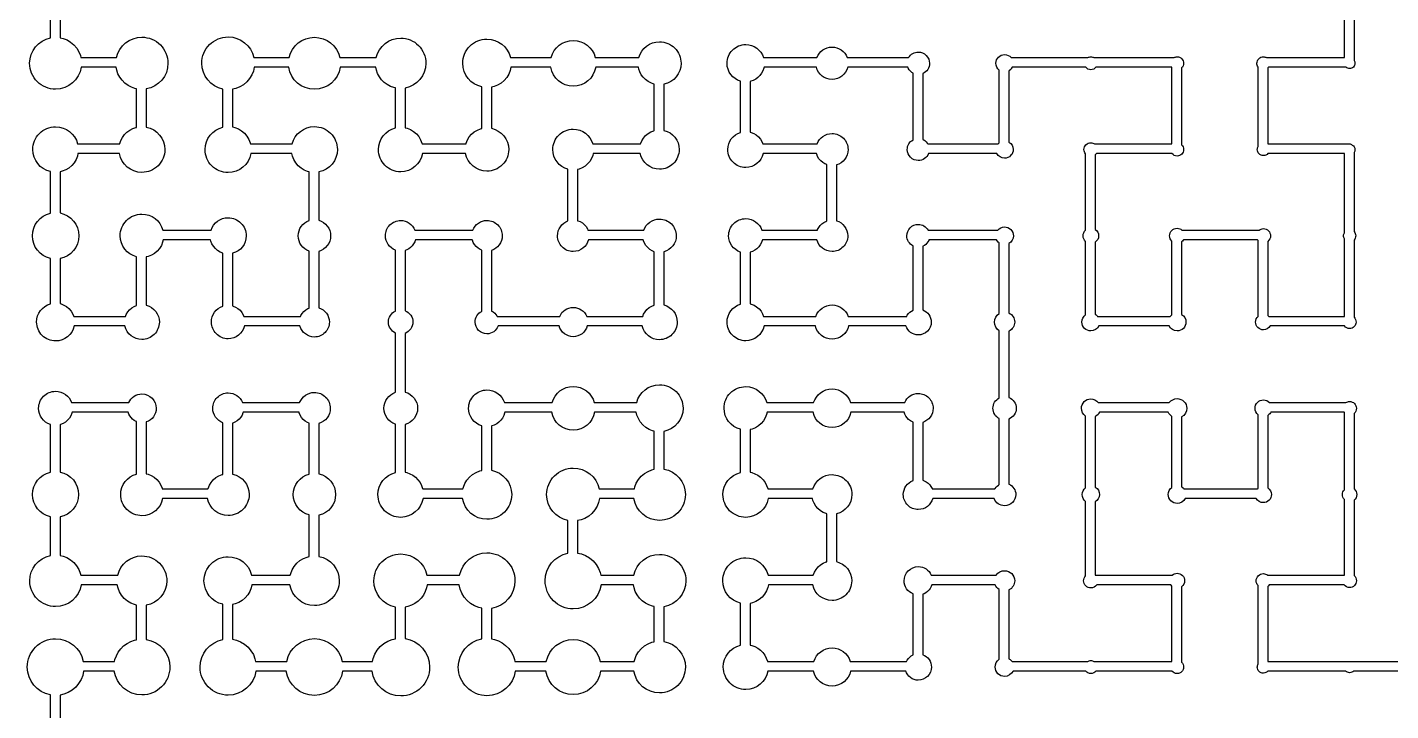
# Model space of a CAD drawing. Extents: x 0.02 to 7.98, y 0.02 to 7.98.
# Drawn here: x 4.022 to 5.998, y 3.998 to 4.988 of the extents above; entities that cross this region are included whole.
import ezdxf

# ---------------------------------------------------------------- set-up
doc = ezdxf.new("R2010")
doc.units = 0
doc.layers.add('PYDXF', color=18, linetype='CONTINUOUS')

msp = doc.modelspace()

# ---------------------------------------------------------------- linework, layer by layer
at = {"layer": 'PYDXF'}
for points in [[(6.0564, 4.0555), (5.9441, 4.0555, -0.203858), (5.9381, 4.053, -0.203858), (5.9322, 4.0555), (5.8198, 4.0555, -0.219167), (5.8131, 4.0524, -0.414214), (5.8043, 4.0612, -0.133366), (5.8055, 4.0657), (5.8055, 4.1792, -0.188422), (5.8027, 4.1862, -0.414214), (5.8131, 4.1966, -0.163505), (5.8194, 4.1945), (5.9305, 4.1945), (5.9305, 4.3042, -0.188422), (5.9277, 4.3112, -0.188422), (5.9305, 4.3183), (5.9305, 4.4299), (5.9301, 4.4305), (5.8238, 4.4305), (5.8234, 4.4298), (5.8223, 4.4283), (5.821, 4.427), (5.8196, 4.426), (5.8195, 4.4259), (5.8195, 4.321, -0.253417), (5.8248, 4.3112, -0.414214), (5.8131, 4.2995, -0.270673), (5.8029, 4.3055), (5.6997, 4.3055, -0.284894), (5.6881, 4.2983, -0.414214), (5.6752, 4.3112, -0.239242), (5.6805, 4.3216), (5.6805, 4.4245), (5.679, 4.4256), (5.6775, 4.4271), (5.6763, 4.4288), (5.6754, 4.4305), (5.5755, 4.4305), (5.5747, 4.429), (5.5735, 4.4273), (5.572, 4.4259), (5.5704, 4.4247), (5.5695, 4.4242), (5.5695, 4.322, -0.264654), (5.5756, 4.3112, -0.264388), (5.5695, 4.3005), (5.5695, 4.1945), (5.6811, 4.1945, -0.17699), (5.6881, 4.1971, -0.414214), (5.699, 4.1862, -0.23964), (5.6945, 4.1775), (5.6945, 4.0681, -0.208232), (5.6975, 4.0612, -0.414214), (5.6881, 4.0518, -0.231992), (5.6807, 4.0555), (5.5705, 4.0555, -0.231992), (5.5631, 4.0518, -0.231992), (5.5557, 4.0555), (5.4505, 4.0555, -0.291972), (5.4381, 4.0476, -0.414214), (5.4245, 4.0612, -0.249372), (5.4305, 4.0725), (5.4305, 4.1737), (5.4303, 4.1738), (5.4285, 4.1751), (5.427, 4.1767), (5.4257, 4.1784), (5.4247, 4.1803), (5.4246, 4.1805), (5.3328, 4.1805), (5.3319, 4.178), (5.3305, 4.1753), (5.3287, 4.1729), (5.3265, 4.1707), (5.324, 4.1688), (5.3214, 4.1674), (5.3195, 4.1668), (5.3195, 4.0791, -0.317034), (5.3322, 4.0612, -0.414214), (5.3131, 4.0422, -0.327136), (5.295, 4.0555), (5.2151, 4.0555, -0.354111), (5.1881, 4.0336, -0.354072), (5.1611, 4.0555), (5.0951, 4.0555, -0.363104), (5.0631, 4.0287, -0.414214), (5.0306, 4.0612, -0.346409), (5.0555, 4.0928), (5.0555, 4.1538, -0.348219), (5.0297, 4.1862, -0.414214), (5.0631, 4.2197, -0.342641), (5.0954, 4.1945), (5.1608, 4.1945), (5.1608, 4.1946), (5.1625, 4.1988), (5.1649, 4.2028), (5.1679, 4.2064), (5.1715, 4.2095), (5.1755, 4.2118), (5.1797, 4.2135), (5.1805, 4.2137), (5.1805, 4.2834), (5.1796, 4.2836), (5.1754, 4.2853), (5.1713, 4.2877), (5.1677, 4.2908), (5.1646, 4.2945), (5.1622, 4.2985), (5.1605, 4.3028), (5.1599, 4.3055), (5.0955, 4.3055, -0.363795), (5.0631, 4.2782, -0.414214), (5.0301, 4.3112, -0.347327), (5.0555, 4.3432), (5.0555, 4.4058, -0.344204), (5.0316, 4.4362, -0.414214), (5.0631, 4.4677, -0.338341), (5.0935, 4.4445), (5.1614, 4.4445, -0.328971), (5.1881, 4.4642, -0.328971), (5.2149, 4.4445), (5.2934, 4.4445, -0.302339), (5.3131, 4.4577, -0.414214), (5.3346, 4.4362, -0.328245), (5.3195, 4.4158), (5.3195, 4.3319), (5.3218, 4.3311), (5.3246, 4.3296), (5.3273, 4.3277), (5.3296, 4.3254), (5.3315, 4.3228), (5.333, 4.3199), (5.3331, 4.3195), (5.4241, 4.3195), (5.4243, 4.3199), (5.4258, 4.3218), (5.4275, 4.3236), (5.4295, 4.325), (5.4305, 4.3256), (5.4305, 4.4212, -0.282391), (5.4213, 4.4362, -0.282631), (5.4305, 4.4513), (5.4305, 4.5487, -0.262044), (5.4234, 4.5612, -0.261671), (5.4305, 4.5737), (5.4305, 4.6758), (5.429, 4.6771), (5.4276, 4.6787), (5.4266, 4.6805), (5.3286, 4.6805), (5.3283, 4.6796), (5.3271, 4.6774), (5.3257, 4.6754), (5.3239, 4.6737), (5.3219, 4.6722), (5.3198, 4.6711), (5.3195, 4.671), (5.3195, 4.5789, -0.315656), (5.3319, 4.5612, -0.414214), (5.3131, 4.5425, -0.325895), (5.2952, 4.5555), (5.2122, 4.5555, -0.347379), (5.1881, 4.5364, -0.347327), (5.164, 4.5555), (5.0896, 4.5555, -0.352921), (5.0631, 4.5341, -0.414214), (5.036, 4.5612, -0.333021), (5.0555, 4.5872), (5.0555, 4.6626, -0.325591), (5.0383, 4.6862, -0.414214), (5.0631, 4.7111, -0.317854), (5.0865, 4.6945), (5.1669, 4.6945), (5.1672, 4.6954), (5.1688, 4.6984), (5.1708, 4.7011), (5.1733, 4.7035), (5.176, 4.7055), (5.179, 4.7071), (5.1805, 4.7077), (5.1805, 4.7894), (5.1779, 4.7904), (5.1746, 4.7923), (5.1717, 4.7948), (5.1692, 4.7977), (5.1673, 4.801), (5.1659, 4.8044), (5.1657, 4.8055), (5.0884, 4.8055, -0.350289), (5.0631, 4.7852, -0.414214), (5.0371, 4.8112, -0.329618), (5.0555, 4.8361), (5.0555, 4.9102, -0.333021), (5.036, 4.9362, -0.414214), (5.0631, 4.9634, -0.326106), (5.0889, 4.9445), (5.1663, 4.9445, -0.31188), (5.1881, 4.9597, -0.31188), (5.21, 4.9445), (5.2991, 4.9445, -0.265266), (5.3131, 4.9525, -0.414214), (5.3294, 4.9362, -0.300373), (5.3195, 4.9213), (5.3195, 4.8258), (5.3202, 4.8256), (5.3224, 4.8242), (5.3244, 4.8225), (5.3261, 4.8205), (5.3267, 4.8195), (5.4288, 4.8195), (5.4293, 4.8201), (5.4305, 4.8211), (5.4305, 4.9263, -0.232895), (5.4256, 4.9362, -0.414214), (5.4381, 4.9488, -0.215677), (5.4475, 4.9445), (5.5587, 4.9445, -0.123531), (5.5631, 4.9456, -0.123531), (5.5675, 4.9445), (5.6837, 4.9445, -0.123531), (5.6881, 4.9456, -0.414214), (5.6975, 4.9362, -0.208232), (5.6945, 4.9294), (5.6945, 4.8181, -0.208232), (5.6975, 4.8112, -0.414214), (5.6881, 4.8018, -0.231992), (5.6807, 4.8055), (5.5712, 4.8055), (5.5712, 4.8055), (5.5701, 4.8042), (5.5695, 4.8037), (5.5695, 4.6955, -0.246872), (5.5744, 4.6862, -0.247031), (5.5695, 4.6769), (5.5695, 4.5724), (5.5706, 4.5717), (5.5722, 4.5704), (5.573, 4.5695), (5.6783, 4.5695), (5.679, 4.5704), (5.6805, 4.5716), (5.6805, 4.6785, -0.200648), (5.6773, 4.6862, -0.414214), (5.6881, 4.6971, -0.17699), (5.6951, 4.6945), (5.8069, 4.6945, -0.163505), (5.8131, 4.6966, -0.414214), (5.8235, 4.6862, -0.23056), (5.8195, 4.6781), (5.8195, 4.5705), (5.8205, 4.5698), (5.8208, 4.5695), (5.9305, 4.5695), (5.9305, 4.6818, -0.133366), (5.9293, 4.6862, -0.133366), (5.9305, 4.6907), (5.9305, 4.8055), (5.8198, 4.8055, -0.219167), (5.8131, 4.8024, -0.414214), (5.8043, 4.8112, -0.133366), (5.8055, 4.8157), (5.8055, 4.9307, -0.157522), (5.8037, 4.9362, -0.414214), (5.8131, 4.9456, -0.123531), (5.8175, 4.9445), (5.9305, 4.9445), (5.9305, 5.0568, -0.133366)], [(5.9445, 5.0551), (5.9445, 4.9405, -0.146952), (5.9458, 4.9362, -0.414214), (5.9381, 4.9286, -0.182463), (5.9331, 4.9305), (5.8205, 4.9305), (5.8198, 4.9296), (5.8195, 4.9294), (5.8195, 4.8195), (5.9375, 4.8195, -0.178969), (5.942, 4.8178, -0.263802), (5.9458, 4.8112, -0.146952), (5.9445, 4.807), (5.9445, 4.6924, -0.193347), (5.947, 4.6862, -0.193347), (5.9445, 4.6801), (5.9445, 4.5681, -0.208232), (5.9475, 4.5612, -0.414214), (5.9381, 4.5518, -0.231992), (5.9307, 4.5555), (5.8228, 4.5555, -0.264867), (5.8131, 4.5499, -0.414214), (5.8018, 4.5612, -0.210026), (5.8055, 4.5695), (5.8055, 4.6792), (5.8047, 4.6802), (5.8045, 4.6805), (5.6973, 4.6805), (5.6969, 4.6799), (5.6958, 4.6786), (5.6945, 4.6775), (5.6945, 4.5724, -0.269129), (5.701, 4.5612, -0.414214), (5.6881, 4.5483, -0.284894), (5.6766, 4.5555), (5.5747, 4.5555, -0.284894), (5.5631, 4.5483, -0.414214), (5.5502, 4.5612, -0.239242), (5.5555, 4.5716), (5.5555, 4.6779, -0.21021), (5.5518, 4.6862, -0.210026), (5.5555, 4.6945), (5.5555, 4.8049, -0.174753), (5.5532, 4.8112, -0.414214), (5.5631, 4.8211, -0.146441), (5.5685, 4.8195), (5.6805, 4.8195), (5.6805, 4.9305), (5.5705, 4.9305, -0.231992), (5.5631, 4.9268, -0.231992), (5.5557, 4.9305), (5.4492, 4.9305), (5.4483, 4.929), (5.447, 4.9274), (5.4454, 4.926), (5.4445, 4.9255), (5.4445, 4.822, -0.264654), (5.4506, 4.8112, -0.414214), (5.4381, 4.7987, -0.280421), (5.427, 4.8055), (5.328, 4.8055, -0.309878), (5.3131, 4.7953, -0.414214), (5.2971, 4.8112, -0.274669), (5.3055, 4.8252), (5.3055, 4.9219), (5.3037, 4.923), (5.3016, 4.9247), (5.2999, 4.9268), (5.2985, 4.9291), (5.2979, 4.9305), (5.2108, 4.9305, -0.343285), (5.1881, 4.9128, -0.343285), (5.1655, 4.9305), (5.0896, 4.9305), (5.0892, 4.929), (5.0879, 4.9253), (5.0861, 4.9218), (5.0837, 4.9186), (5.0808, 4.9157), (5.0775, 4.9133), (5.074, 4.9114), (5.0703, 4.9101), (5.0695, 4.9099), (5.0695, 4.8364), (5.0708, 4.8361), (5.0746, 4.8346), (5.0782, 4.8324), (5.0815, 4.8296), (5.0843, 4.8264), (5.0865, 4.8227), (5.0877, 4.8195), (5.1665, 4.8195, -0.311018), (5.1881, 4.8345, -0.414214), (5.2113, 4.8112, -0.334734), (5.1945, 4.7889), (5.1945, 4.7081, -0.333232), (5.2109, 4.6862, -0.414214), (5.1881, 4.6634, -0.34134), (5.1661, 4.6805), (5.0872, 4.6805), (5.0871, 4.6796), (5.0859, 4.6763), (5.0842, 4.673), (5.082, 4.67), (5.0793, 4.6674), (5.0763, 4.6652), (5.0731, 4.6635), (5.0697, 4.6623), (5.0695, 4.6622), (5.0695, 4.5875), (5.0711, 4.5872), (5.0751, 4.5856), (5.0789, 4.5833), (5.0823, 4.5804), (5.0852, 4.577), (5.0874, 4.5732), (5.0889, 4.5695), (5.1647, 4.5695, -0.317854), (5.1881, 4.5861, -0.317854), (5.2115, 4.5695), (5.2963, 4.5695), (5.2972, 4.5712), (5.2989, 4.5735), (5.3009, 4.5755), (5.3031, 4.5772), (5.3055, 4.5784), (5.3055, 4.6716, -0.280101), (5.2965, 4.6862, -0.414214), (5.3131, 4.7028, -0.26785), (5.3274, 4.6945), (5.4283, 4.6945, -0.22192), (5.4381, 4.6991, -0.414214), (5.451, 4.6862, -0.269129), (5.4445, 4.6751), (5.4445, 4.5744, -0.287555), (5.4528, 4.5612, -0.287768), (5.4445, 4.548), (5.4445, 4.4518, -0.307649), (5.455, 4.4362, -0.307649), (5.4445, 4.4207), (5.4445, 4.3262, -0.300134), (5.4544, 4.3112, -0.414214), (5.4381, 4.295, -0.311866), (5.4229, 4.3055), (5.334, 4.3055, -0.337683), (5.3131, 4.2895, -0.414214), (5.2914, 4.3112, -0.312344), (5.3055, 4.3315), (5.3055, 4.4162), (5.3045, 4.4166), (5.3017, 4.4181), (5.2991, 4.42), (5.2968, 4.4222), (5.2949, 4.4248), (5.2935, 4.4276), (5.2924, 4.4305), (5.2154, 4.4305, -0.354817), (5.1881, 4.4082, -0.354817), (5.1608, 4.4305), (5.094, 4.4305), (5.0932, 4.427), (5.0914, 4.4224), (5.0887, 4.418), (5.0854, 4.414), (5.0814, 4.4106), (5.077, 4.408), (5.0724, 4.4062), (5.0695, 4.4055), (5.0695, 4.3435), (5.0719, 4.343), (5.0764, 4.3414), (5.0806, 4.3392), (5.0846, 4.3363), (5.0881, 4.3327), (5.0911, 4.3288), (5.0933, 4.3245), (5.0949, 4.32), (5.095, 4.3195), (5.1605, 4.3195, -0.331491), (5.1881, 4.3401, -0.414214), (5.217, 4.3112, -0.350106), (5.1945, 4.2832), (5.1945, 4.214, -0.349346), (5.2166, 4.1862, -0.414214), (5.1881, 4.1577, -0.355915), (5.1603, 4.1805), (5.096, 4.1805), (5.0951, 4.1764), (5.0931, 4.1715), (5.0903, 4.1668), (5.0868, 4.1626), (5.0825, 4.159), (5.0779, 4.1562), (5.0729, 4.1543), (5.0695, 4.1535), (5.0695, 4.0931), (5.0718, 4.0926), (5.0762, 4.091), (5.0804, 4.0888), (5.0843, 4.0859), (5.0878, 4.0825), (5.0907, 4.0785), (5.0929, 4.0743), (5.0945, 4.0699), (5.0946, 4.0695), (5.1618, 4.0695, -0.327731), (5.1881, 4.0889, -0.327849), (5.2145, 4.0695), (5.296, 4.0695), (5.297, 4.0714), (5.2987, 4.0737), (5.3007, 4.0757), (5.303, 4.0774), (5.3055, 4.0787), (5.3055, 4.0787), (5.3055, 4.1672, -0.307649), (5.2926, 4.1862, -0.414214), (5.3131, 4.2068, -0.297211), (5.3319, 4.1945), (5.426, 4.1945, -0.247962), (5.4381, 4.2009, -0.414214), (5.4528, 4.1862, -0.287768), (5.4445, 4.173), (5.4445, 4.0733), (5.446, 4.0723), (5.4478, 4.0709), (5.4489, 4.0695), (5.5587, 4.0695, -0.123531), (5.5631, 4.0706, -0.123531), (5.5675, 4.0695), (5.6805, 4.0695), (5.6805, 4.1785), (5.6804, 4.1786), (5.6793, 4.1799), (5.6789, 4.1805), (5.5717, 4.1805, -0.251075), (5.5631, 4.1759, -0.414214), (5.5527, 4.1862, -0.188422), (5.5555, 4.1933), (5.5555, 4.3013, -0.232895), (5.5506, 4.3112, -0.232948), (5.5555, 4.3211), (5.5555, 4.4249, -0.249399), (5.5495, 4.4362, -0.414214), (5.5631, 4.4499, -0.23385), (5.5739, 4.4445), (5.6768, 4.4445, -0.239162), (5.6881, 4.4502, -0.414214), (5.7021, 4.4362, -0.281246), (5.6945, 4.4238), (5.6945, 4.3224), (5.6956, 4.3217), (5.6972, 4.3204), (5.698, 4.3195), (5.8048, 4.3195), (5.8048, 4.3195), (5.8055, 4.3201), (5.8055, 4.4268, -0.226052), (5.801, 4.4362, -0.414214), (5.8131, 4.4484, -0.207705), (5.822, 4.4445), (5.9327, 4.4445, -0.145776), (5.9381, 4.4461, -0.414214), (5.948, 4.4362, -0.220226), (5.9445, 4.4287), (5.9445, 4.3194, -0.23056), (5.9485, 4.3112, -0.23056), (5.9445, 4.3031), (5.9445, 4.1938, -0.220861), (5.948, 4.1862, -0.414214), (5.9381, 4.1763, -0.242298), (5.9301, 4.1805), (5.8217, 4.1805), (5.8216, 4.1802), (5.8205, 4.1789), (5.8195, 4.1781), (5.8195, 4.0695), (5.9378, 4.0695), (5.9381, 4.0695), (5.9384, 4.0695), (6.0555, 4.0695)], [(4.0555, 3.9817), (4.0555, 4.021, -0.36158), (4.0221, 4.0612, -0.414214), (4.0631, 4.1023, -0.355915), (4.1032, 4.0695), (4.1486, 4.0695), (4.1491, 4.072), (4.1511, 4.0775), (4.1538, 4.0827), (4.1574, 4.0876), (4.1617, 4.0919), (4.1666, 4.0955), (4.1719, 4.0983), (4.1773, 4.1002), (4.1805, 4.1009), (4.1805, 4.151), (4.1775, 4.1517), (4.1722, 4.1538), (4.1671, 4.1569), (4.1626, 4.1607), (4.1587, 4.1653), (4.1557, 4.1703), (4.1536, 4.1756), (4.1525, 4.1805), (4.1001, 4.1805, -0.369815), (4.0631, 4.1488, -0.414214), (4.0257, 4.1862, -0.355262), (4.0555, 4.2228), (4.0555, 4.2789, -0.34793), (4.0298, 4.3112, -0.347983), (4.0555, 4.3436), (4.0555, 4.4128, -0.324864), (4.0385, 4.4362, -0.414214), (4.0631, 4.4609, -0.31706), (4.0863, 4.4445), (4.1691, 4.4445, -0.298566), (4.1881, 4.457, -0.414214), (4.2089, 4.4362, -0.325287), (4.1945, 4.4165), (4.1945, 4.3412), (4.1971, 4.3406), (4.2017, 4.3388), (4.2059, 4.3362), (4.2098, 4.3329), (4.2131, 4.3291), (4.2156, 4.3248), (4.2174, 4.3203), (4.2176, 4.3195), (4.2839, 4.3195), (4.2841, 4.3202), (4.2859, 4.3246), (4.2884, 4.3289), (4.2916, 4.3327), (4.2955, 4.3359), (4.2997, 4.3385), (4.3042, 4.3403), (4.3055, 4.3405), (4.3055, 4.4153, -0.315458), (4.2908, 4.4362, -0.414214), (4.3131, 4.4586, -0.307649), (4.3338, 4.4445), (4.4167, 4.4445, -0.309957), (4.4381, 4.4592, -0.414214), (4.4611, 4.4362, -0.33397), (4.4445, 4.4142), (4.4445, 4.3412, -0.353876), (4.4688, 4.3112, -0.353876), (4.4445, 4.2813), (4.4445, 4.2216, -0.362753), (4.4741, 4.1862, -0.414214), (4.4381, 4.1503, -0.367971), (4.4027, 4.1805), (4.3476, 4.1805), (4.3466, 4.176), (4.3445, 4.1708), (4.3416, 4.1659), (4.3379, 4.1615), (4.3335, 4.1577), (4.3286, 4.1548), (4.3234, 4.1528), (4.3195, 4.1519), (4.3195, 4.1014), (4.3251, 4.1001), (4.3311, 4.0978), (4.3368, 4.0944), (4.3419, 4.09), (4.3462, 4.0849), (4.3496, 4.0792), (4.352, 4.0732), (4.3529, 4.0695), (4.3979, 4.0695, -0.356059), (4.4381, 4.1024, -0.356072), (4.4784, 4.0695), (4.5222, 4.0695), (4.5231, 4.0735), (4.5255, 4.0797), (4.529, 4.0856), (4.5335, 4.0909), (4.5388, 4.0953), (4.5446, 4.0988), (4.5508, 4.1013), (4.5555, 4.1023), (4.5555, 4.1482, -0.357405), (4.5243, 4.1862, -0.414214), (4.5631, 4.2251, -0.35258), (4.601, 4.1945), (4.6485, 4.1945, -0.355196), (4.6881, 4.2268, -0.414214), (4.7287, 4.1862, -0.36862), (4.6945, 4.1462), (4.6945, 4.1022), (4.6992, 4.1013), (4.7048, 4.0993), (4.7102, 4.0964), (4.7152, 4.0927), (4.7196, 4.0883), (4.7233, 4.0833), (4.7262, 4.0779), (4.7281, 4.0723), (4.7287, 4.0695), (4.7741, 4.0695, -0.354307), (4.8131, 4.1012, -0.354307), (4.8521, 4.0695), (4.9016, 4.0695), (4.9022, 4.0723), (4.9044, 4.0778), (4.9075, 4.0831), (4.9115, 4.0878), (4.9163, 4.0918), (4.9215, 4.095), (4.9271, 4.0972), (4.9305, 4.0979), (4.9305, 4.1489), (4.9279, 4.1494), (4.9228, 4.1512), (4.9178, 4.1539), (4.9132, 4.1573), (4.9091, 4.1613), (4.9057, 4.1659), (4.9031, 4.1709), (4.9013, 4.176), (4.9004, 4.1805), (4.8534, 4.1805, -0.373357), (4.8131, 4.1455, -0.414214), (4.7724, 4.1862, -0.359989), (4.8055, 4.2261), (4.8055, 4.2736, -0.356843), (4.7746, 4.3112, -0.414214), (4.8131, 4.3497, -0.351978), (4.8506, 4.3195), (4.9017, 4.3195), (4.9023, 4.3222), (4.9045, 4.3278), (4.9076, 4.333), (4.9116, 4.3377), (4.9164, 4.3417), (4.9216, 4.3448), (4.9271, 4.347), (4.9305, 4.3478), (4.9305, 4.403), (4.9281, 4.4036), (4.923, 4.4056), (4.9183, 4.4084), (4.914, 4.4121), (4.9103, 4.4164), (4.9075, 4.4212), (4.9055, 4.4262), (4.9045, 4.4305), (4.8441, 4.4305, -0.361606), (4.8131, 4.4046, -0.361619), (4.7821, 4.4305), (4.714, 4.4305), (4.7137, 4.4292), (4.7124, 4.4256), (4.7106, 4.4221), (4.7083, 4.4189), (4.7054, 4.4161), (4.7022, 4.4137), (4.6988, 4.4119), (4.6952, 4.4106), (4.6945, 4.4105), (4.6945, 4.3464, -0.36257), (4.724, 4.3112, -0.414214), (4.6881, 4.2754, -0.367815), (4.6528, 4.3055), (4.5955, 4.3055, -0.363795), (4.5631, 4.2782, -0.414214), (4.5301, 4.3112, -0.347327), (4.5555, 4.3432), (4.5555, 4.413, -0.324111), (4.5387, 4.4362, -0.324111), (4.5555, 4.4594), (4.5555, 4.5453, -0.289178), (4.5454, 4.5612, -0.289045), (4.5555, 4.5772), (4.5555, 4.6655, -0.314464), (4.541, 4.6862, -0.414214), (4.5631, 4.7084, -0.307649), (4.5836, 4.6945), (4.6676, 4.6945, -0.307649), (4.6881, 4.7084, -0.414214), (4.7103, 4.6862, -0.330779), (4.6945, 4.6651), (4.6945, 4.5771), (4.695, 4.5769), (4.6972, 4.5758), (4.6993, 4.5742), (4.7011, 4.5724), (4.7026, 4.5704), (4.7031, 4.5695), (4.7936, 4.5695, -0.301117), (4.8131, 4.5825, -0.301356), (4.8327, 4.5695), (4.9139, 4.5695), (4.9151, 4.5725), (4.9173, 4.5761), (4.92, 4.5794), (4.9232, 4.5821), (4.9268, 4.5842), (4.9305, 4.5857), (4.9305, 4.6632), (4.9274, 4.6645), (4.924, 4.6665), (4.921, 4.6691), (4.9184, 4.6721), (4.9164, 4.6755), (4.9149, 4.6791), (4.9146, 4.6805), (4.8352, 4.6805, -0.341445), (4.8131, 4.6634, -0.414214), (4.7903, 4.6862, -0.317378), (4.8055, 4.7077), (4.8055, 4.7828, -0.339591), (4.7836, 4.8112, -0.414214), (4.8131, 4.8408, -0.333337), (4.8414, 4.8195), (4.9108, 4.8195), (4.9108, 4.8196), (4.9125, 4.8238), (4.9149, 4.8278), (4.9179, 4.8314), (4.9215, 4.8345), (4.9255, 4.8368), (4.9297, 4.8385), (4.9305, 4.8387), (4.9305, 4.9061), (4.9298, 4.9062), (4.9256, 4.9077), (4.9216, 4.9098), (4.9178, 4.9126), (4.9145, 4.9159), (4.9117, 4.9197), (4.9096, 4.9237), (4.9081, 4.9279), (4.9076, 4.9305), (4.8457, 4.9305, -0.364016), (4.8131, 4.9031, -0.364029), (4.7805, 4.9305), (4.7227, 4.9305), (4.7217, 4.9259), (4.7197, 4.9207), (4.7167, 4.9158), (4.713, 4.9114), (4.7085, 4.9076), (4.7036, 4.9047), (4.6984, 4.9026), (4.6945, 4.9018), (4.6945, 4.842, -0.355419), (4.7196, 4.8112, -0.414214), (4.6881, 4.7798, -0.36158), (4.6572, 4.8055), (4.5948, 4.8055, -0.362622), (4.5631, 4.779, -0.414214), (4.5309, 4.8112, -0.345858), (4.5555, 4.8425), (4.5555, 4.9006), (4.5534, 4.901), (4.5485, 4.9028), (4.5437, 4.9053), (4.5393, 4.9085), (4.5354, 4.9124), (4.5322, 4.9168), (4.5297, 4.9216), (4.5279, 4.9265), (4.5271, 4.9305), (4.4754, 4.9305, -0.370114), (4.4381, 4.8985, -0.370114), (4.4009, 4.9305), (4.3509, 4.9305), (4.3496, 4.925), (4.3474, 4.9194), (4.3442, 4.914), (4.3401, 4.9092), (4.3353, 4.9051), (4.33, 4.9019), (4.3243, 4.8997), (4.3195, 4.8986), (4.3195, 4.844), (4.3229, 4.8432), (4.3279, 4.8412), (4.3325, 4.8384), (4.3368, 4.8349), (4.3403, 4.8307), (4.3431, 4.826), (4.3451, 4.8211), (4.3454, 4.8195), (4.4059, 4.8195, -0.342431), (4.4381, 4.8445, -0.414214), (4.4714, 4.8112, -0.358606), (4.4445, 4.7787), (4.4445, 4.7087, -0.335393), (4.4615, 4.6862, -0.335393), (4.4445, 4.6637), (4.4445, 4.5819, -0.329037), (4.4598, 4.5612, -0.414214), (4.4381, 4.5395, -0.337815), (4.4172, 4.5555), (4.3366, 4.5555, -0.345674), (4.3131, 4.537, -0.414214), (4.2889, 4.5612, -0.323344), (4.3055, 4.5842), (4.3055, 4.6612), (4.3054, 4.6612), (4.3016, 4.6627), (4.2979, 4.6649), (4.2946, 4.6677), (4.2918, 4.671), (4.2896, 4.6747), (4.2881, 4.6785), (4.2876, 4.6805), (4.219, 4.6805), (4.2182, 4.677), (4.2164, 4.6724), (4.2137, 4.668), (4.2104, 4.664), (4.2064, 4.6606), (4.202, 4.658), (4.1974, 4.6562), (4.1945, 4.6555), (4.1945, 4.5856, -0.340972), (4.2134, 4.5612, -0.414214), (4.1881, 4.536, -0.34835), (4.1636, 4.5555), (4.0899, 4.5555, -0.353719), (4.0631, 4.5338, -0.414214), (4.0356, 4.5612, -0.334101), (4.0555, 4.5876), (4.0555, 4.6535, -0.348782), (4.0294, 4.6862, -0.348782), (4.0555, 4.719), (4.0555, 4.7792, -0.347406), (4.0301, 4.8112, -0.414214), (4.0631, 4.8442, -0.341787), (4.095, 4.8195), (4.1561, 4.8195), (4.1562, 4.8201), (4.1578, 4.8245), (4.16, 4.8289), (4.163, 4.8328), (4.1665, 4.8364), (4.1705, 4.8393), (4.1748, 4.8416), (4.1793, 4.8432), (4.1805, 4.8434), (4.1805, 4.8993), (4.178, 4.8998), (4.1729, 4.9016), (4.168, 4.9042), (4.1635, 4.9075), (4.1594, 4.9116), (4.1561, 4.9161), (4.1535, 4.921), (4.1517, 4.9261), (4.1508, 4.9305), (4.1002, 4.9305, -0.369971), (4.0631, 4.8987, -0.414214), (4.0255, 4.9362, -0.355471), (4.0555, 4.9729), (4.0555, 5.0201, -0.36158)], [(4.0695, 5.0199), (4.0695, 4.9732), (4.0742, 4.9722), (4.0797, 4.97), (4.0849, 4.9668), (4.0897, 4.9628), (4.0937, 4.9581), (4.0968, 4.9528), (4.099, 4.9473), (4.0997, 4.9445), (4.1513, 4.9445, -0.350918), (4.1881, 4.9741, -0.414214), (4.2259, 4.9362, -0.365292), (4.1945, 4.899), (4.1945, 4.8437, -0.358358), (4.2213, 4.8112, -0.414214), (4.1881, 4.7781, -0.364029), (4.1555, 4.8055), (4.0955, 4.8055), (4.0946, 4.8015), (4.0927, 4.7967), (4.09, 4.7921), (4.0864, 4.7879), (4.0823, 4.7844), (4.0777, 4.7816), (4.0728, 4.7797), (4.0695, 4.779), (4.0695, 4.7193, -0.359324), (4.0968, 4.6862, -0.359324), (4.0695, 4.6532), (4.0695, 4.5879), (4.0712, 4.5875), (4.0752, 4.5859), (4.0791, 4.5836), (4.0825, 4.5807), (4.0855, 4.5772), (4.0878, 4.5734), (4.0893, 4.5695), (4.1643, 4.5695), (4.1655, 4.5724), (4.1676, 4.5759), (4.1703, 4.5791), (4.1734, 4.5818), (4.177, 4.5839), (4.1805, 4.5853), (4.1805, 4.6558, -0.344204), (4.1566, 4.6862, -0.414214), (4.1881, 4.7177, -0.338341), (4.2185, 4.6945), (4.2883, 4.6945, -0.322921), (4.3131, 4.7124, -0.414214), (4.3393, 4.6862, -0.343626), (4.3195, 4.6609), (4.3195, 4.5846), (4.3202, 4.5844), (4.3238, 4.583), (4.3272, 4.581), (4.3303, 4.5784), (4.3329, 4.5753), (4.3349, 4.5719), (4.3358, 4.5695), (4.4181, 4.5695), (4.4186, 4.5708), (4.4205, 4.5738), (4.4228, 4.5766), (4.4255, 4.5789), (4.4285, 4.5807), (4.4305, 4.5815), (4.4305, 4.6641, -0.320078), (4.4147, 4.6862, -0.320078), (4.4305, 4.7083), (4.4305, 4.7789), (4.4283, 4.7794), (4.4234, 4.7814), (4.4188, 4.7842), (4.4146, 4.7877), (4.411, 4.7919), (4.4082, 4.7966), (4.4063, 4.8015), (4.4054, 4.8055), (4.346, 4.8055, -0.364472), (4.3131, 4.7778, -0.414214), (4.2797, 4.8112, -0.348219), (4.3055, 4.8437), (4.3055, 4.8989, -0.356477), (4.2749, 4.9362, -0.414214), (4.3131, 4.9745, -0.351599), (4.3503, 4.9445), (4.4014, 4.9445, -0.350708), (4.4381, 4.9739, -0.350708), (4.4748, 4.9445), (4.5277, 4.9445, -0.348638), (4.5631, 4.9728, -0.414214), (4.5996, 4.9362, -0.363521), (4.5695, 4.9004), (4.5695, 4.8427), (4.5726, 4.8421), (4.5773, 4.8402), (4.5818, 4.8375), (4.5859, 4.834), (4.5894, 4.83), (4.592, 4.8255), (4.5939, 4.8207), (4.5942, 4.8195), (4.6578, 4.8195), (4.658, 4.8205), (4.6599, 4.8251), (4.6625, 4.8295), (4.6659, 4.8335), (4.6698, 4.8368), (4.6742, 4.8395), (4.6789, 4.8413), (4.6805, 4.8417), (4.6805, 4.902, -0.351415), (4.653, 4.9362, -0.414214), (4.6881, 4.9714, -0.346107), (4.7222, 4.9445), (4.7811, 4.9445, -0.342115), (4.8131, 4.9694, -0.34201), (4.8451, 4.9445), (4.9081, 4.9445, -0.337473), (4.9381, 4.9674, -0.414214), (4.9693, 4.9362, -0.354804), (4.9445, 4.9058), (4.9445, 4.839, -0.349346), (4.9666, 4.8112, -0.414214), (4.9381, 4.7827, -0.355915), (4.9103, 4.8055), (4.842, 4.8055), (4.8414, 4.8026), (4.8396, 4.7982), (4.8372, 4.7941), (4.834, 4.7904), (4.8303, 4.7872), (4.8261, 4.7847), (4.8218, 4.783), (4.8195, 4.7825), (4.8195, 4.7081), (4.8198, 4.708), (4.8232, 4.7067), (4.8264, 4.7048), (4.8292, 4.7024), (4.8317, 4.6995), (4.8336, 4.6963), (4.8343, 4.6945), (4.9154, 4.6945, -0.315418), (4.9381, 4.7105, -0.414214), (4.9624, 4.6862, -0.338026), (4.9445, 4.6629), (4.9445, 4.586, -0.342181), (4.9637, 4.5612, -0.414214), (4.9381, 4.5356, -0.349398), (4.9132, 4.5555), (4.8335, 4.5555, -0.336051), (4.8131, 4.54, -0.336156), (4.7927, 4.5555), (4.7042, 4.5555, -0.317245), (4.6881, 4.5441, -0.414214), (4.671, 4.5612, -0.285), (4.6805, 4.5766), (4.6805, 4.6655), (4.6783, 4.6664), (4.6752, 4.6682), (4.6725, 4.6706), (4.6701, 4.6734), (4.6682, 4.6765), (4.667, 4.6797), (4.6668, 4.6805), (4.5845, 4.6805), (4.5845, 4.6803), (4.5834, 4.6773), (4.5819, 4.6745), (4.5799, 4.6718), (4.5775, 4.6694), (4.5749, 4.6675), (4.572, 4.666), (4.5695, 4.6651), (4.5695, 4.5777, -0.309559), (4.5808, 4.5612, -0.309665), (4.5695, 4.5448), (4.5695, 4.4598, -0.338644), (4.5876, 4.4362, -0.338644), (4.5695, 4.4127), (4.5695, 4.3435), (4.5719, 4.343), (4.5764, 4.3414), (4.5806, 4.3392), (4.5846, 4.3363), (4.5881, 4.3327), (4.5911, 4.3288), (4.5933, 4.3245), (4.5949, 4.32), (4.595, 4.3195), (4.6533, 4.3195), (4.6539, 4.3218), (4.656, 4.3271), (4.6589, 4.3321), (4.6628, 4.3366), (4.6673, 4.3404), (4.6723, 4.3434), (4.6776, 4.3455), (4.6805, 4.3462), (4.6805, 4.4108, -0.331373), (4.6615, 4.4362, -0.414214), (4.6881, 4.4628, -0.32423), (4.7133, 4.4445), (4.7826, 4.4445, -0.33871), (4.8131, 4.4679, -0.338591), (4.8436, 4.4445), (4.9051, 4.4445, -0.344151), (4.9381, 4.4704, -0.414214), (4.9723, 4.4362, -0.360015), (4.9445, 4.4028), (4.9445, 4.3481, -0.364784), (4.9756, 4.3112, -0.414214), (4.9381, 4.2738, -0.369815), (4.9011, 4.3055), (4.8511, 4.3055), (4.8499, 4.2999), (4.8476, 4.2943), (4.8444, 4.2889), (4.8403, 4.284), (4.8355, 4.2799), (4.8301, 4.2767), (4.8244, 4.2745), (4.8195, 4.2734), (4.8195, 4.2264), (4.8251, 4.2251), (4.8311, 4.2228), (4.8368, 4.2194), (4.8419, 4.215), (4.8462, 4.2099), (4.8496, 4.2042), (4.852, 4.1982), (4.8529, 4.1945), (4.9009, 4.1945, -0.351559), (4.9381, 4.2245, -0.414214), (4.9763, 4.1862, -0.365799), (4.9445, 4.1486), (4.9445, 4.0982, -0.364953), (4.9757, 4.0612, -0.414214), (4.9381, 4.0237, -0.369971), (4.901, 4.0555), (4.8527, 4.0555, -0.372631), (4.8131, 4.0213, -0.372631), (4.7736, 4.0555), (4.7292, 4.0555, -0.374173), (4.6881, 4.0197, -0.414214), (4.6466, 4.0612, -0.36158), (4.6805, 4.102), (4.6805, 4.1465), (4.6762, 4.1474), (4.6702, 4.1498), (4.6645, 4.1532), (4.6594, 4.1575), (4.6551, 4.1627), (4.6517, 4.1683), (4.6493, 4.1743), (4.648, 4.1804), (4.6479, 4.1805), (4.6015, 4.1805), (4.6006, 4.1759), (4.5987, 4.1706), (4.596, 4.1656), (4.5926, 4.1609), (4.5884, 4.1568), (4.5838, 4.1533), (4.5787, 4.1507), (4.5735, 4.1488), (4.5695, 4.148), (4.5695, 4.1026, -0.370049), (4.605, 4.0612, -0.414214), (4.5631, 4.0193, -0.374497), (4.5216, 4.0555), (4.4789, 4.0555, -0.373823), (4.4381, 4.0201, -0.373823), (4.3974, 4.0555), (4.3534, 4.0555, -0.373357), (4.3131, 4.0205, -0.414214), (4.2724, 4.0612, -0.359989), (4.3055, 4.1011), (4.3055, 4.1522, -0.351167), (4.2781, 4.1862, -0.414214), (4.3131, 4.2212, -0.345831), (4.347, 4.1945), (4.4032, 4.1945), (4.4037, 4.1968), (4.4058, 4.2021), (4.4088, 4.2071), (4.4127, 4.2117), (4.4172, 4.2155), (4.4222, 4.2185), (4.4275, 4.2206), (4.4305, 4.2213), (4.4305, 4.2816, -0.342339), (4.4074, 4.3112, -0.342339), (4.4305, 4.3409), (4.4305, 4.4146), (4.428, 4.4156), (4.4247, 4.4175), (4.4218, 4.42), (4.4194, 4.4229), (4.4175, 4.4261), (4.4161, 4.4295), (4.4159, 4.4305), (4.3347, 4.4305), (4.3345, 4.4297), (4.3332, 4.4264), (4.3313, 4.4232), (4.3289, 4.4204), (4.3261, 4.418), (4.323, 4.4162), (4.3197, 4.4149), (4.3195, 4.4148), (4.3195, 4.3408, -0.353274), (4.3435, 4.3112, -0.414214), (4.3131, 4.2809, -0.359428), (4.2834, 4.3055), (4.2182, 4.3055, -0.359989), (4.1881, 4.2806, -0.414214), (4.1574, 4.3112, -0.342339), (4.1805, 4.3409), (4.1805, 4.417), (4.1798, 4.4172), (4.1771, 4.4186), (4.1746, 4.4205), (4.1724, 4.4227), (4.1705, 4.4252), (4.1691, 4.4279), (4.1682, 4.4305), (4.087, 4.4305), (4.0867, 4.429), (4.0852, 4.4254), (4.0832, 4.4219), (4.0805, 4.4188), (4.0774, 4.4162), (4.074, 4.4141), (4.0704, 4.4127), (4.0695, 4.4125), (4.0695, 4.3438, -0.358606), (4.0964, 4.3112, -0.358606), (4.0695, 4.2787), (4.0695, 4.2231), (4.0741, 4.222), (4.0796, 4.2198), (4.0849, 4.2167), (4.0896, 4.2127), (4.0936, 4.208), (4.0967, 4.2028), (4.0989, 4.1972), (4.0995, 4.1945), (4.1531, 4.1945, -0.347917), (4.1881, 4.2223, -0.414214), (4.2242, 4.1862, -0.362961), (4.1945, 4.1508), (4.1945, 4.1012, -0.368477), (4.2286, 4.0612, -0.414214), (4.1881, 4.0208, -0.373123), (4.1481, 4.0555), (4.1038, 4.0555), (4.1037, 4.0553), (4.1024, 4.0492), (4.1, 4.0431), (4.0965, 4.0374), (4.0922, 4.0322), (4.087, 4.0278), (4.0812, 4.0244), (4.0752, 4.022), (4.0695, 4.0207), (4.0695, 3.9819)]]:
    msp.add_lwpolyline(points, format="xyb", dxfattribs=at)

doc.saveas('drawing.dxf')
